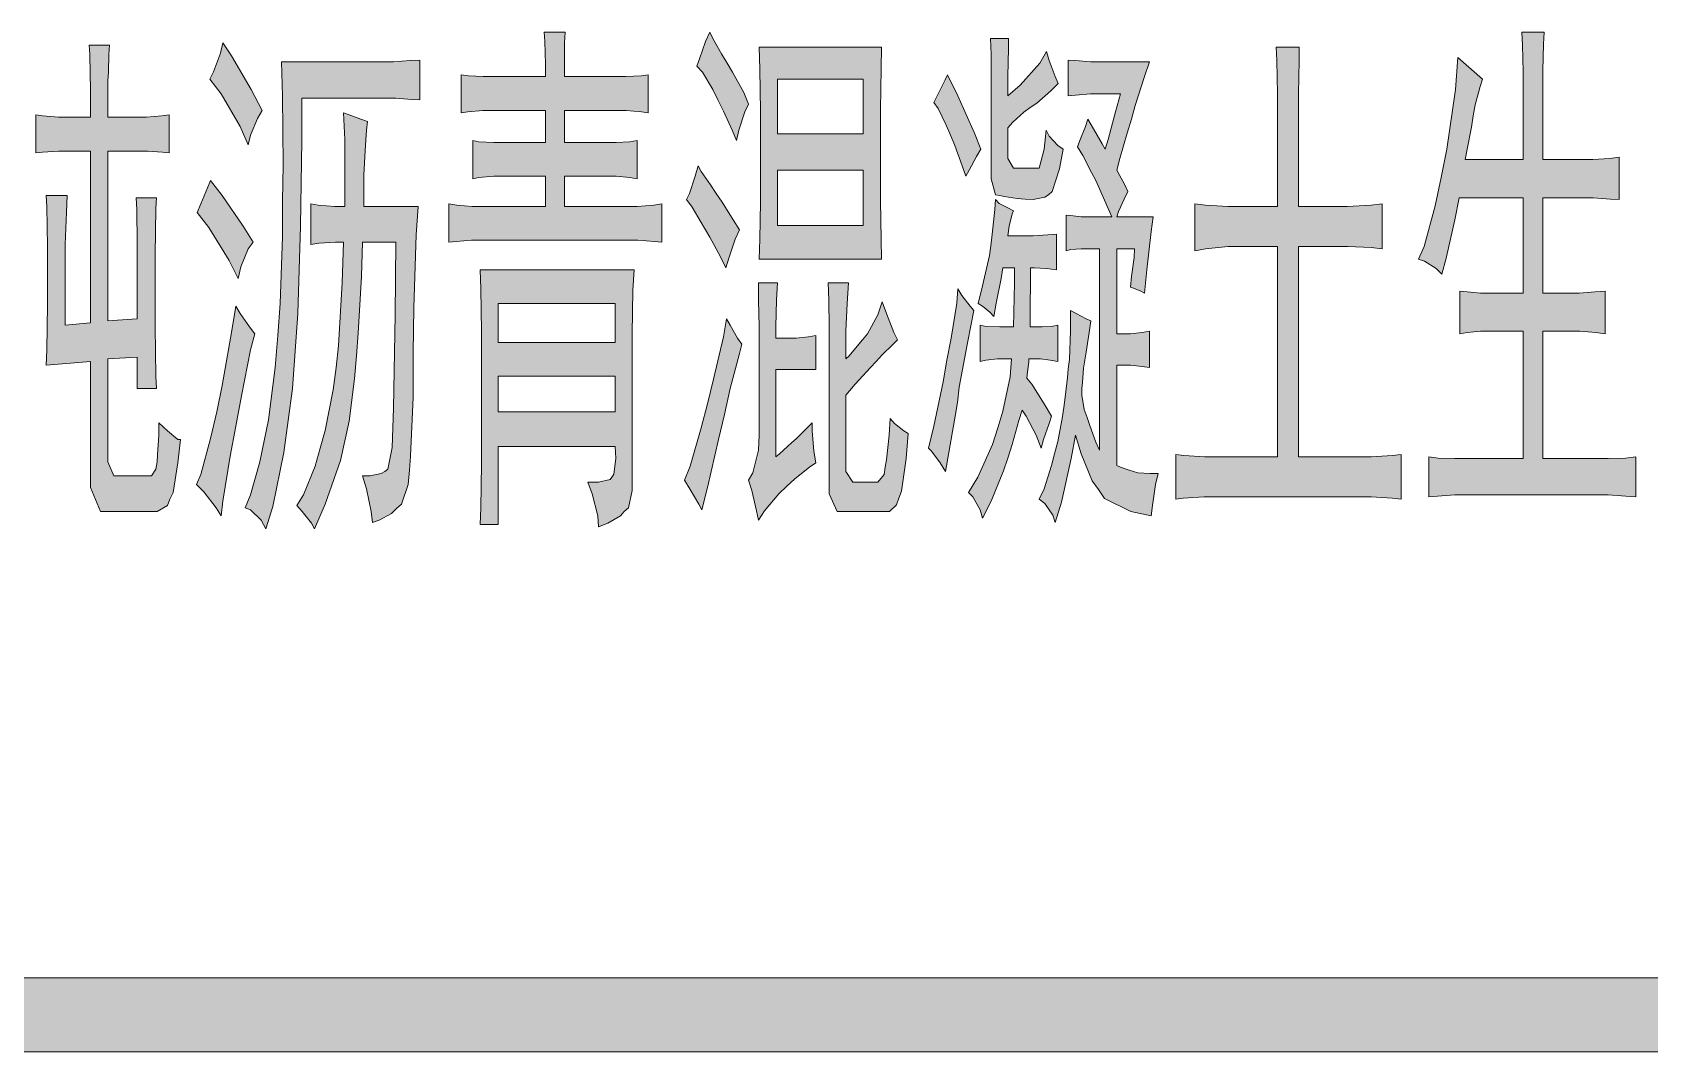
# Model space of a CAD drawing. Header units: millimetres. Extents: x 0 to 414, y 0 to 292.
# Drawn here: x 375.33 to 384.6, y 52.24 to 58.08 of the extents above; entities that cross this region are included whole.
import ezdxf

# ---------------------------------------------------------------- set-up
doc = ezdxf.new("R2010")
doc.units = ezdxf.units.MM

msp = doc.modelspace()

# ---------------------------------------------------------------- hatches: boundary and pattern name
h = msp.add_hatch(color=0)
h.dxf.hatch_style = 2
h.paths.add_polyline_path([(376.420944, 58.024889), (376.470333, 57.950806), (376.583222, 57.756778), (376.646722, 57.636833), (376.6185, 57.590972), (376.579694, 57.495722), (376.565583, 57.439278), (376.519722, 57.545111), (376.410361, 57.732083), (376.346861, 57.81675), (376.368028, 57.859083), (376.406833, 57.964917)])
h = msp.add_hatch(color=0)
h.dxf.hatch_style = 2
h.paths.add_polyline_path([(378.382389, 58.084861), (378.378861, 58.024889), (378.378861, 57.897889), (378.378861, 57.830861), (378.678722, 57.830861), (378.728111, 57.830861), (378.819833, 57.834389), (378.858639, 57.841444), (378.858639, 57.622722), (378.819833, 57.629778), (378.731639, 57.636833), (378.68225, 57.636833), (378.378861, 57.636833), (378.378861, 57.453389), (378.639917, 57.453389), (378.675194, 57.453389), (378.752806, 57.456917), (378.795139, 57.463972), (378.795139, 57.24525), (378.752806, 57.252306), (378.675194, 57.259361), (378.639917, 57.259361), (378.378861, 57.259361), (378.378861, 57.0865), (378.74575, 57.0865), (378.795139, 57.0865), (378.890389, 57.093556), (378.93625, 57.100611), (378.93625, 56.881889), (378.893917, 56.885417), (378.798667, 56.892472), (378.74575, 56.892472), (377.8885, 56.892472), (377.846167, 56.892472), (377.757972, 56.885417), (377.715639, 56.881889), (377.715639, 57.100611), (377.7615, 57.093556), (377.849694, 57.0865), (377.8885, 57.0865), (378.2695, 57.0865), (378.2695, 57.259361), (378.0155, 57.259361), (377.973167, 57.259361), (377.8885, 57.252306), (377.853222, 57.24525), (377.853222, 57.463972), (377.8885, 57.456917), (377.973167, 57.453389), (378.0155, 57.453389), (378.2695, 57.453389), (378.2695, 57.636833), (377.955528, 57.636833), (377.909667, 57.636833), (377.825, 57.629778), (377.786194, 57.622722), (377.786194, 57.841444), (377.828528, 57.834389), (377.913194, 57.830861), (377.955528, 57.830861), (378.2695, 57.830861), (378.2695, 57.901417), (378.265972, 58.031944), (378.262444, 58.084861)])
h = msp.add_hatch(color=0)
h.dxf.hatch_style = 2
h.paths.add_polyline_path([(379.211417, 58.084861), (379.229056, 58.049583), (379.278444, 57.961389), (379.310194, 57.908472), (379.341944, 57.855556), (379.405444, 57.739139), (379.433667, 57.672111), (379.4125, 57.629778), (379.377222, 57.523944), (379.363111, 57.463972), (379.341944, 57.520417), (379.289028, 57.633306), (379.257278, 57.696806), (379.229056, 57.756778), (379.169083, 57.855556), (379.137333, 57.890833), (379.151444, 57.933167), (379.186722, 58.031944)])
h = msp.add_hatch(color=0)
h.dxf.hatch_style = 2
h.paths.add_polyline_path([(381.208139, 57.792056), (381.165806, 57.749722), (381.084667, 57.679167), (381.045861, 57.654472), (381.010583, 57.62625), (380.947083, 57.569806), (380.918861, 57.538056), (380.918861, 57.414583), (380.918861, 57.361667), (380.950611, 57.305222), (380.982361, 57.305222), (381.081139, 57.305222), (381.098778, 57.305222), (381.127, 57.414583), (381.137583, 57.523944), (381.155222, 57.488667), (381.204611, 57.43575), (381.236361, 57.414583), (381.215194, 57.301694), (381.172861, 57.171167), (381.151694, 57.153528), (381.130528, 57.139417), (381.0635, 57.125306), (381.017639, 57.128833), (380.971778, 57.132361), (380.897694, 57.142944), (380.873, 57.15), (380.848306, 57.153528), (380.823611, 57.24525), (380.823611, 57.329917), (380.823611, 57.636833), (380.823611, 57.749722), (380.823611, 57.957861), (380.820083, 58.049583), (380.922389, 58.049583), (380.922389, 57.993139), (380.918861, 57.830861), (380.918861, 57.7215), (380.989417, 57.781472), (381.102306, 57.908472), (381.141111, 57.9755), (381.155222, 57.922583), (381.1905, 57.830861)])
h = msp.add_hatch(color=0)
h.dxf.hatch_style = 2
h.paths.add_polyline_path([(383.638778, 57.81675), (383.624667, 57.774417), (383.596444, 57.668583), (383.585861, 57.605083), (383.575278, 57.541583), (383.550583, 57.414583), (383.54, 57.354611), (383.871611, 57.354611), (383.871611, 57.781472), (383.871611, 57.859083), (383.868083, 58.010778), (383.864556, 58.084861), (383.991556, 58.084861), (383.988028, 58.017833), (383.9845, 57.866139), (383.9845, 57.781472), (383.9845, 57.354611), (384.224389, 57.354611), (384.27025, 57.354611), (384.369028, 57.361667), (384.421944, 57.368722), (384.421944, 57.125306), (384.372556, 57.128833), (384.273778, 57.135889), (384.224389, 57.135889), (383.9845, 57.135889), (383.9845, 56.589083), (384.153833, 56.589083), (384.192639, 56.589083), (384.284361, 56.596139), (384.340806, 56.599667), (384.340806, 56.35625), (384.287889, 56.363306), (384.196167, 56.370361), (384.153833, 56.370361), (383.9845, 56.370361), (383.9845, 55.640111), (384.312583, 55.640111), (384.358444, 55.640111), (384.457222, 55.643639), (384.517194, 55.650694), (384.517194, 55.421389), (384.46075, 55.424917), (384.358444, 55.431972), (384.312583, 55.431972), (383.525889, 55.431972), (383.480028, 55.431972), (383.38125, 55.424917), (383.331861, 55.421389), (383.331861, 55.650694), (383.384778, 55.643639), (383.480028, 55.640111), (383.525889, 55.640111), (383.871611, 55.640111), (383.871611, 56.370361), (383.667, 56.370361), (383.628194, 56.370361), (383.550583, 56.363306), (383.50825, 56.35625), (383.50825, 56.599667), (383.550583, 56.596139), (383.628194, 56.589083), (383.667, 56.589083), (383.871611, 56.589083), (383.871611, 57.135889), (383.504722, 57.135889), (383.480028, 57.008889), (383.430639, 56.790167), (383.405944, 56.698444), (383.374194, 56.730194), (383.307167, 56.772528), (383.271889, 56.783111), (383.303639, 56.857194), (383.367139, 57.090028), (383.402417, 57.252306), (383.434167, 57.414583), (383.483556, 57.756778), (383.497667, 57.940222)])
h = msp.add_hatch(color=0)
h.dxf.hatch_style = 2
h.paths.add_polyline_path([(375.990556, 55.541333), (376.011722, 55.541333), (376.036417, 55.580139), (376.043472, 55.622472), (376.047, 55.661278), (376.054056, 55.774167), (376.054056, 55.844722), (376.103444, 55.798861), (376.163417, 55.749472), (376.177528, 55.749472), (376.163417, 55.615417), (376.135194, 55.446083), (376.117556, 55.407278), (376.103444, 55.372), (376.043472, 55.336722), (376.001139, 55.336722), (375.775361, 55.336722), (375.718917, 55.336722), (375.662472, 55.474306), (375.662472, 55.615417), (375.662472, 56.1975), (375.408472, 56.176333), (375.412, 56.264528), (375.415528, 56.522056), (375.415528, 56.684333), (375.415528, 56.857194), (375.412, 57.0865), (375.408472, 57.15), (375.528417, 57.15), (375.524889, 57.051222), (375.517833, 56.867778), (375.517833, 56.783111), (375.517833, 56.405639), (375.662472, 56.41975), (375.662472, 57.404), (375.535472, 57.404), (375.479028, 57.404), (375.387306, 57.396944), (375.3485, 57.393417), (375.3485, 57.612139), (375.387306, 57.605083), (375.479028, 57.598028), (375.535472, 57.598028), (375.662472, 57.598028), (375.662472, 57.749722), (375.658944, 57.957861), (375.655417, 58.010778), (375.771833, 58.010778), (375.768306, 57.957861), (375.764778, 57.855556), (375.76125, 57.806167), (375.76125, 57.756778), (375.76125, 57.654472), (375.76125, 57.598028), (375.941167, 57.598028), (375.9835, 57.598028), (376.071694, 57.605083), (376.114028, 57.612139), (376.114028, 57.393417), (376.075222, 57.396944), (375.990556, 57.404), (375.944694, 57.404), (375.76125, 57.404), (375.76125, 56.430333), (375.930583, 56.440917), (375.930583, 56.747833), (375.930583, 56.874833), (375.927056, 57.068861), (375.923528, 57.135889), (376.039944, 57.135889), (376.036417, 57.075917), (376.032889, 56.807806), (376.032889, 56.599667), (376.032889, 56.395056), (376.036417, 56.112833), (376.039944, 56.042278), (375.930583, 56.042278), (375.930583, 56.222194), (375.76125, 56.211611), (375.76125, 55.700083), (375.76125, 55.622472), (375.796528, 55.541333), (375.831806, 55.541333)])
h = msp.add_hatch(color=0)
h.dxf.hatch_style = 2
h.paths.add_polyline_path([(376.667889, 55.237944), (376.639667, 55.287333), (376.579694, 55.347306), (376.547944, 55.357889), (376.579694, 55.431972), (376.632611, 55.622472), (376.657306, 55.742417), (376.682, 55.862361), (376.720806, 56.162222), (376.734917, 56.345667), (376.749028, 56.529111), (376.763139, 56.913639), (376.763139, 57.11825), (376.766667, 57.322861), (376.763139, 57.7215), (376.756083, 57.915528), (377.362861, 57.915528), (377.398139, 57.915528), (377.493389, 57.922583), (377.549833, 57.926111), (377.549833, 57.696806), (377.503972, 57.700333), (377.41225, 57.707389), (377.362861, 57.707389), (376.8725, 57.707389), (376.8725, 57.463972), (376.865444, 56.973611), (376.858389, 56.723139), (376.851333, 56.472667), (376.819583, 56.042278), (376.794889, 55.858833), (376.770194, 55.675389), (376.706694, 55.364944)])
h = msp.add_hatch(color=0)
h.paths.add_polyline_path([(380.195667, 58.000194), (380.192139, 57.876722), (380.188611, 57.640361), (380.188611, 57.523944), (380.188611, 57.220556), (380.188611, 57.11825), (380.192139, 56.899528), (380.195667, 56.783111), (379.493639, 56.783111), (379.497167, 56.899528), (379.500694, 57.111194), (379.500694, 57.209972), (379.500694, 57.523944), (379.500694, 57.633306), (379.497167, 57.873194), (379.493639, 58.000194)])
h.paths.add_polyline_path([(380.089833, 56.977139), (380.089833, 57.294639), (379.599472, 57.294639), (379.599472, 56.977139)])
h.paths.add_polyline_path([(380.089833, 57.502778), (380.089833, 57.81675), (379.599472, 57.81675), (379.599472, 57.502778)])
h = msp.add_hatch(color=0)
h.dxf.hatch_style = 2
h.paths.add_polyline_path([(381.3175, 57.428694), (381.331611, 57.463972), (381.363361, 57.545111), (381.377472, 57.587444), (381.409222, 57.531), (381.458611, 57.446333), (381.47625, 57.414583), (381.493889, 57.471028), (381.536222, 57.629778), (381.564444, 57.732083), (381.433917, 57.732083), (381.391583, 57.732083), (381.306917, 57.725028), (381.264583, 57.7215), (381.264583, 57.926111), (381.306917, 57.922583), (381.391583, 57.915528), (381.433917, 57.915528), (381.73025, 57.915528), (381.702028, 57.830861), (381.649111, 57.665056), (381.627944, 57.587444), (381.60325, 57.506306), (381.560917, 57.361667), (381.543278, 57.294639), (381.557389, 57.269944), (381.589139, 57.209972), (381.606778, 57.171167), (381.585611, 57.128833), (381.553861, 57.058278), (381.543278, 57.026528), (381.751417, 57.026528), (381.740833, 56.941861), (381.716139, 56.723139), (381.702028, 56.589083), (381.680861, 56.599667), (381.638528, 56.617306), (381.620889, 56.624361), (381.627944, 56.684333), (381.642056, 56.793694), (381.645583, 56.843083), (381.543278, 56.843083), (381.543278, 56.35625), (381.592667, 56.35625), (381.620889, 56.35625), (381.687917, 56.363306), (381.73025, 56.370361), (381.73025, 56.162222), (381.687917, 56.169278), (381.620889, 56.176333), (381.592667, 56.176333), (381.543278, 56.176333), (381.543278, 55.601306), (381.564444, 55.590722), (381.613833, 55.573083), (381.638528, 55.566028), (381.663222, 55.558972), (381.733778, 55.555444), (381.779639, 55.555444), (381.765528, 55.491944), (381.747889, 55.372), (381.740833, 55.312028), (381.624417, 55.336722), (381.472722, 55.410806), (381.437444, 55.463722), (381.402167, 55.513111), (381.338667, 55.668333), (381.306917, 55.774167), (381.282222, 55.640111), (381.225778, 55.389639), (381.1905, 55.273222), (381.176389, 55.315556), (381.130528, 55.382583), (381.098778, 55.407278), (381.127, 55.46725), (381.169333, 55.601306), (381.186972, 55.668333), (381.204611, 55.738889), (381.229306, 55.869417), (381.239889, 55.932917), (381.246944, 55.992889), (381.261056, 56.105778), (381.264583, 56.155167), (381.271639, 56.208083), (381.278694, 56.373889), (381.278694, 56.490306), (381.310444, 56.472667), (381.366889, 56.440917), (381.395111, 56.430333), (381.384528, 56.363306), (381.366889, 56.250417), (381.359833, 56.204556), (381.352778, 56.158694), (381.345722, 56.077556), (381.342194, 56.042278), (381.342194, 56.003472), (381.356306, 55.922333), (381.373944, 55.876472), (381.388056, 55.830611), (381.423333, 55.735361), (381.4445, 55.6895), (381.4445, 56.843083), (381.377472, 56.843083), (381.338667, 56.843083), (381.278694, 56.839556), (381.254, 56.8325), (381.254, 57.037111), (381.278694, 57.033583), (381.338667, 57.026528), (381.373944, 57.026528), (381.515056, 57.026528), (381.423333, 57.234667), (381.398639, 57.280528), (381.34925, 57.379306)])
h = msp.add_hatch(color=0)
h.dxf.hatch_style = 2
h.paths.add_polyline_path([(382.464028, 57.0865), (382.464028, 57.622722), (382.464028, 57.732083), (382.4605, 57.922583), (382.456972, 58.000194), (382.5875, 58.000194), (382.5875, 57.922583), (382.583972, 57.732083), (382.583972, 57.622722), (382.583972, 57.0865), (382.792111, 57.0865), (382.862667, 57.0865), (383.00025, 57.093556), (383.06375, 57.100611), (383.06375, 56.843083), (383.00025, 56.850139), (382.866194, 56.857194), (382.792111, 56.857194), (382.583972, 56.857194), (382.583972, 55.650694), (382.933222, 55.650694), (383.00025, 55.650694), (383.123722, 55.65775), (383.173111, 55.664806), (383.173111, 55.407278), (383.123722, 55.414333), (383.00025, 55.421389), (382.933222, 55.421389), (382.118306, 55.421389), (382.044222, 55.421389), (381.924278, 55.414333), (381.881944, 55.407278), (381.881944, 55.664806), (381.927806, 55.65775), (382.04775, 55.650694), (382.118306, 55.650694), (382.464028, 55.650694), (382.464028, 56.857194), (382.248833, 56.857194), (382.181806, 56.857194), (382.051278, 56.843083), (381.991306, 56.8325), (381.991306, 57.100611), (382.051278, 57.093556), (382.181806, 57.0865), (382.248833, 57.0865)])
h = msp.add_hatch(color=0)
h.dxf.hatch_style = 2
h.paths.add_polyline_path([(380.573139, 57.841444), (380.633111, 57.7215), (380.728361, 57.506306), (380.763639, 57.414583), (380.738944, 57.37225), (380.696611, 57.294639), (380.678972, 57.259361), (380.657806, 57.319333), (380.615472, 57.43575), (380.590778, 57.495722), (380.566083, 57.552167), (380.520222, 57.647417), (380.495528, 57.682694), (380.520222, 57.732083), (380.559028, 57.813222)])
h = msp.add_hatch(color=0)
h.dxf.hatch_style = 2
h.paths.add_polyline_path([(377.278194, 55.273222), (377.271139, 55.336722), (377.242917, 55.46725), (377.22175, 55.541333), (377.264083, 55.541333), (377.327583, 55.555444), (377.34875, 55.566028), (377.366389, 55.580139), (377.391083, 55.703611), (377.394611, 55.8165), (377.398139, 55.929389), (377.408722, 56.462083), (377.41225, 56.881889), (377.22175, 56.881889), (377.214694, 56.684333), (377.197056, 56.359778), (377.186472, 56.22925), (377.175889, 56.098722), (377.144139, 55.855306), (377.119444, 55.742417), (377.09475, 55.629528), (377.006556, 55.379056), (376.946583, 55.237944), (376.928944, 55.269694), (376.876028, 55.336722), (376.844278, 55.372), (376.883083, 55.431972), (376.950111, 55.597778), (376.978333, 55.700083), (377.006556, 55.802389), (377.052417, 56.035222), (377.070056, 56.162222), (377.084167, 56.289222), (377.105333, 56.649056), (377.112389, 56.881889), (377.066528, 56.881889), (376.971278, 56.874833), (376.925417, 56.867778), (376.925417, 57.100611), (376.96775, 57.093556), (377.063, 57.0865), (377.119444, 57.0865), (377.119444, 57.202917), (377.119444, 57.471028), (377.112389, 57.622722), (377.144139, 57.612139), (377.211167, 57.587444), (377.249972, 57.573333), (377.242917, 57.523944), (377.235861, 57.407528), (377.232333, 57.336972), (377.228806, 57.266417), (377.228806, 57.142944), (377.228806, 57.0865), (377.53925, 57.0865), (377.528667, 56.924222), (377.514556, 56.504417), (377.511028, 56.246889), (377.511028, 55.992889), (377.496917, 55.654222), (377.489861, 55.573083), (377.482806, 55.491944), (377.444, 55.379056), (377.415778, 55.354361), (377.387556, 55.326139), (377.317, 55.287333)])
h = msp.add_hatch(color=0)
h.dxf.hatch_style = 2
h.paths.add_polyline_path([(379.144389, 57.319333), (379.162028, 57.287583), (379.214944, 57.209972), (379.246694, 57.160583), (379.281972, 57.111194), (379.345472, 57.008889), (379.38075, 56.952444), (379.356056, 56.899528), (379.320778, 56.790167), (379.303139, 56.733722), (379.271389, 56.80075), (379.211417, 56.910111), (379.186722, 56.952444), (379.162028, 56.994778), (379.109111, 57.082972), (379.077361, 57.125306), (379.095, 57.160583), (379.12675, 57.259361)])
h = msp.add_hatch(color=0)
h.dxf.hatch_style = 2
h.paths.add_polyline_path([(376.350389, 57.234667), (376.417417, 57.15), (376.537361, 56.973611), (376.593806, 56.881889), (376.565583, 56.843083), (376.52325, 56.740778), (376.509139, 56.67375), (376.456222, 56.776056), (376.339806, 56.966556), (376.272778, 57.051222), (376.293944, 57.100611), (376.33275, 57.192333)])
h = msp.add_hatch(color=0)
h.dxf.hatch_style = 2
h.paths.add_polyline_path([(381.028222, 56.10225), (381.056444, 56.066972), (381.127, 55.954083), (381.169333, 55.883528), (381.155222, 55.841194), (381.123472, 55.749472), (381.109361, 55.700083), (381.081139, 55.774167), (381.024694, 55.883528), (381, 55.918806), (380.982361, 55.858833), (380.943556, 55.72125), (380.918861, 55.643639), (380.894167, 55.569556), (380.823611, 55.396694), (380.774222, 55.297917), (380.760111, 55.347306), (380.717778, 55.421389), (380.693083, 55.446083), (380.746, 55.534278), (380.830667, 55.72125), (380.862417, 55.8165), (380.890639, 55.91175), (380.932972, 56.109306), (380.940028, 56.211611), (380.890639, 56.211611), (380.858889, 56.211611), (380.791861, 56.204556), (380.760111, 56.1975), (380.760111, 56.405639), (380.795389, 56.398583), (380.873, 56.395056), (380.911806, 56.395056), (380.950611, 56.395056), (380.954139, 56.479722), (380.957667, 56.649056), (380.957667, 56.733722), (380.890639, 56.733722), (380.880056, 56.67375), (380.851833, 56.532639), (380.837722, 56.455028), (380.816556, 56.479722), (380.774222, 56.515), (380.749528, 56.529111), (380.774222, 56.631417), (380.813028, 56.804278), (380.823611, 56.874833), (380.830667, 56.945389), (380.844778, 57.068861), (380.848306, 57.125306), (380.869472, 57.104139), (380.922389, 57.075917), (380.950611, 57.061806), (380.943556, 57.044167), (380.925917, 56.973611), (380.918861, 56.917167), (381.028222, 56.917167), (381.0635, 56.917167), (381.148167, 56.924222), (381.197556, 56.92775), (381.197556, 56.723139), (381.141111, 56.730194), (381.070556, 56.733722), (381.049389, 56.733722), (381.049389, 56.666694), (381.045861, 56.497361), (381.045861, 56.395056), (381.098778, 56.395056), (381.116417, 56.395056), (381.169333, 56.398583), (381.204611, 56.405639), (381.204611, 56.1975), (381.162278, 56.204556), (381.105833, 56.211611), (381.09525, 56.211611), (381.038806, 56.211611), (381.038806, 56.193972), (381.03175, 56.137528)])
h = msp.add_hatch(color=0)
h.paths.add_polyline_path([(378.512917, 55.506056), (378.572889, 55.506056), (378.639917, 55.520167), (378.6505, 55.534278), (378.661083, 55.551917), (378.671667, 55.640111), (378.668139, 55.710667), (377.997861, 55.710667), (377.997861, 55.262639), (377.895556, 55.262639), (377.899083, 55.357889), (377.902611, 55.608361), (377.902611, 55.760056), (377.902611, 56.236306), (377.902611, 56.370361), (377.899083, 56.613778), (377.895556, 56.723139), (378.7775, 56.723139), (378.770444, 56.606722), (378.766917, 56.35625), (378.766917, 56.222194), (378.766917, 55.53075), (378.766917, 55.456667), (378.74575, 55.357889), (378.721056, 55.336722), (378.699889, 55.312028), (378.625806, 55.269694), (378.572889, 55.248528), (378.569361, 55.312028), (378.537611, 55.439028)])
h.paths.add_polyline_path([(378.668139, 56.306861), (378.668139, 56.529111), (377.997861, 56.529111), (377.997861, 56.306861)])
h.paths.add_polyline_path([(378.668139, 55.908222), (378.668139, 56.112833), (377.997861, 56.112833), (377.997861, 55.908222)])
h = msp.add_hatch(color=0)
h.dxf.hatch_style = 2
h.paths.add_polyline_path([(379.433667, 55.516639), (379.458361, 55.558972), (379.490111, 55.6895), (379.493639, 55.774167), (379.493639, 56.35625), (379.493639, 56.398583), (379.490111, 56.54675), (379.490111, 56.649056), (379.599472, 56.649056), (379.592417, 56.550278), (379.588889, 56.395056), (379.588889, 56.331556), (379.673556, 56.331556), (379.705306, 56.331556), (379.775861, 56.338611), (379.818194, 56.345667), (379.818194, 56.151639), (379.588889, 56.151639), (379.588889, 55.650694), (379.610056, 55.668333), (379.655917, 55.710667), (379.680611, 55.731833), (379.705306, 55.753), (379.76175, 55.809444), (379.797028, 55.844722), (379.797028, 55.798861), (379.807611, 55.682444), (379.818194, 55.615417), (379.782917, 55.590722), (379.69825, 55.523694), (379.652389, 55.481361), (379.606528, 55.439028), (379.525389, 55.34025), (379.490111, 55.287333), (379.479528, 55.34025), (379.451306, 55.456667)])
h = msp.add_hatch(color=0)
h.dxf.hatch_style = 2
h.paths.add_polyline_path([(380.005167, 56.649056), (379.998111, 56.529111), (379.991056, 56.370361), (379.991056, 56.331556), (379.991056, 56.211611), (380.008694, 56.22925), (380.054556, 56.285694), (380.086306, 56.320972), (380.114528, 56.35625), (380.1745, 56.465611), (380.199194, 56.539694), (380.223889, 56.472667), (380.266222, 56.363306), (380.287389, 56.320972), (380.262694, 56.296278), (380.199194, 56.236306), (380.163917, 56.1975), (380.132167, 56.162222), (380.043972, 56.066972), (379.991056, 56.003472), (379.991056, 55.626), (379.991056, 55.566028), (380.029861, 55.506056), (380.065139, 55.506056), (380.153333, 55.506056), (380.1745, 55.506056), (380.209778, 55.548389), (380.216833, 55.590722), (380.223889, 55.633056), (380.238, 55.774167), (380.245056, 55.869417), (380.26975, 55.841194), (380.322667, 55.798861), (380.347361, 55.78475), (380.336778, 55.640111), (380.308556, 55.453139), (380.294444, 55.414333), (380.280333, 55.375528), (380.241528, 55.336722), (380.216833, 55.336722), (379.987528, 55.336722), (379.941667, 55.336722), (379.895806, 55.439028), (379.895806, 55.541333), (379.895806, 56.331556), (379.895806, 56.395056), (379.892278, 56.550278), (379.88875, 56.649056)])
h = msp.add_hatch(color=0)
h.dxf.hatch_style = 2
h.paths.add_polyline_path([(380.463778, 55.700083), (380.495528, 55.827083), (380.548444, 56.081083), (380.569611, 56.204556), (380.594306, 56.331556), (380.626056, 56.532639), (380.633111, 56.613778), (380.654278, 56.574972), (380.703667, 56.515), (380.724833, 56.490306), (380.689556, 56.313917), (380.640167, 56.049333), (380.629583, 55.961139), (380.615472, 55.872944), (380.580194, 55.675389), (380.562556, 55.566028), (380.530806, 55.615417), (380.481417, 55.682444)])
h = msp.add_hatch(color=0)
h.dxf.hatch_style = 2
h.paths.add_polyline_path([(376.604389, 56.35625), (376.579694, 56.264528), (376.526778, 55.999944), (376.495028, 55.827083), (376.463278, 55.654222), (376.420944, 55.396694), (376.410361, 55.312028), (376.382139, 55.357889), (376.311583, 55.449611), (376.26925, 55.491944), (376.293944, 55.548389), (376.350389, 55.756528), (376.385667, 55.908222), (376.417417, 56.059917), (376.470333, 56.363306), (376.495028, 56.515), (376.519722, 56.472667), (376.572639, 56.395056)])
h = msp.add_hatch(color=0)
h.dxf.hatch_style = 2
h.paths.add_polyline_path([(379.394861, 56.296278), (379.38075, 56.243361), (379.327833, 56.042278), (379.296083, 55.894111), (379.260806, 55.749472), (379.197306, 55.474306), (379.165556, 55.347306), (379.147917, 55.379056), (379.098528, 55.463722), (379.066778, 55.516639), (379.098528, 55.597778), (379.162028, 55.8165), (379.197306, 55.954083), (379.232583, 56.095194), (379.289028, 56.338611), (379.306667, 56.440917), (379.327833, 56.405639), (379.370167, 56.331556)])
h = msp.add_hatch(color=0)
h.dxf.hatch_style = 2
h.paths.add_polyline_path([(354.957944, 52.239333), (354.957944, 52.662667), (404.237472, 52.662667), (404.237472, 52.239333)])

# ---------------------------------------------------------------- linework, layer by layer
at = {"color": 0, "lineweight": 0}
for points in [[(376.420944, 58.024889), (376.470333, 57.950806), (376.583222, 57.756778), (376.646722, 57.636833), (376.6185, 57.590972), (376.579694, 57.495722), (376.565583, 57.439278), (376.519722, 57.545111), (376.410361, 57.732083), (376.346861, 57.81675), (376.368028, 57.859083), (376.406833, 57.964917)], [(378.382389, 58.084861), (378.378861, 58.024889), (378.378861, 57.897889), (378.378861, 57.830861), (378.678722, 57.830861), (378.728111, 57.830861), (378.819833, 57.834389), (378.858639, 57.841444), (378.858639, 57.622722), (378.819833, 57.629778), (378.731639, 57.636833), (378.68225, 57.636833), (378.378861, 57.636833), (378.378861, 57.453389), (378.639917, 57.453389), (378.675194, 57.453389), (378.752806, 57.456917), (378.795139, 57.463972), (378.795139, 57.24525), (378.752806, 57.252306), (378.675194, 57.259361), (378.639917, 57.259361), (378.378861, 57.259361), (378.378861, 57.0865), (378.74575, 57.0865), (378.795139, 57.0865), (378.890389, 57.093556), (378.93625, 57.100611), (378.93625, 56.881889), (378.893917, 56.885417), (378.798667, 56.892472), (378.74575, 56.892472), (377.8885, 56.892472), (377.846167, 56.892472), (377.757972, 56.885417), (377.715639, 56.881889), (377.715639, 57.100611), (377.7615, 57.093556), (377.849694, 57.0865), (377.8885, 57.0865), (378.2695, 57.0865), (378.2695, 57.259361), (378.0155, 57.259361), (377.973167, 57.259361), (377.8885, 57.252306), (377.853222, 57.24525), (377.853222, 57.463972), (377.8885, 57.456917), (377.973167, 57.453389), (378.0155, 57.453389), (378.2695, 57.453389), (378.2695, 57.636833), (377.955528, 57.636833), (377.909667, 57.636833), (377.825, 57.629778), (377.786194, 57.622722), (377.786194, 57.841444), (377.828528, 57.834389), (377.913194, 57.830861), (377.955528, 57.830861), (378.2695, 57.830861), (378.2695, 57.901417), (378.265972, 58.031944), (378.262444, 58.084861)], [(379.211417, 58.084861), (379.229056, 58.049583), (379.278444, 57.961389), (379.310194, 57.908472), (379.341944, 57.855556), (379.405444, 57.739139), (379.433667, 57.672111), (379.4125, 57.629778), (379.377222, 57.523944), (379.363111, 57.463972), (379.341944, 57.520417), (379.289028, 57.633306), (379.257278, 57.696806), (379.229056, 57.756778), (379.169083, 57.855556), (379.137333, 57.890833), (379.151444, 57.933167), (379.186722, 58.031944)], [(381.208139, 57.792056), (381.165806, 57.749722), (381.084667, 57.679167), (381.045861, 57.654472), (381.010583, 57.62625), (380.947083, 57.569806), (380.918861, 57.538056), (380.918861, 57.414583), (380.918861, 57.361667), (380.950611, 57.305222), (380.982361, 57.305222), (381.081139, 57.305222), (381.098778, 57.305222), (381.127, 57.414583), (381.137583, 57.523944), (381.155222, 57.488667), (381.204611, 57.43575), (381.236361, 57.414583), (381.215194, 57.301694), (381.172861, 57.171167), (381.151694, 57.153528), (381.130528, 57.139417), (381.0635, 57.125306), (381.017639, 57.128833), (380.971778, 57.132361), (380.897694, 57.142944), (380.873, 57.15), (380.848306, 57.153528), (380.823611, 57.24525), (380.823611, 57.329917), (380.823611, 57.636833), (380.823611, 57.749722), (380.823611, 57.957861), (380.820083, 58.049583), (380.922389, 58.049583), (380.922389, 57.993139), (380.918861, 57.830861), (380.918861, 57.7215), (380.989417, 57.781472), (381.102306, 57.908472), (381.141111, 57.9755), (381.155222, 57.922583), (381.1905, 57.830861)], [(383.638778, 57.81675), (383.624667, 57.774417), (383.596444, 57.668583), (383.585861, 57.605083), (383.575278, 57.541583), (383.550583, 57.414583), (383.54, 57.354611), (383.871611, 57.354611), (383.871611, 57.781472), (383.871611, 57.859083), (383.868083, 58.010778), (383.864556, 58.084861), (383.991556, 58.084861), (383.988028, 58.017833), (383.9845, 57.866139), (383.9845, 57.781472), (383.9845, 57.354611), (384.224389, 57.354611), (384.27025, 57.354611), (384.369028, 57.361667), (384.421944, 57.368722), (384.421944, 57.125306), (384.372556, 57.128833), (384.273778, 57.135889), (384.224389, 57.135889), (383.9845, 57.135889), (383.9845, 56.589083), (384.153833, 56.589083), (384.192639, 56.589083), (384.284361, 56.596139), (384.340806, 56.599667), (384.340806, 56.35625), (384.287889, 56.363306), (384.196167, 56.370361), (384.153833, 56.370361), (383.9845, 56.370361), (383.9845, 55.640111), (384.312583, 55.640111), (384.358444, 55.640111), (384.457222, 55.643639), (384.517194, 55.650694), (384.517194, 55.421389), (384.46075, 55.424917), (384.358444, 55.431972), (384.312583, 55.431972), (383.525889, 55.431972), (383.480028, 55.431972), (383.38125, 55.424917), (383.331861, 55.421389), (383.331861, 55.650694), (383.384778, 55.643639), (383.480028, 55.640111), (383.525889, 55.640111), (383.871611, 55.640111), (383.871611, 56.370361), (383.667, 56.370361), (383.628194, 56.370361), (383.550583, 56.363306), (383.50825, 56.35625), (383.50825, 56.599667), (383.550583, 56.596139), (383.628194, 56.589083), (383.667, 56.589083), (383.871611, 56.589083), (383.871611, 57.135889), (383.504722, 57.135889), (383.480028, 57.008889), (383.430639, 56.790167), (383.405944, 56.698444), (383.374194, 56.730194), (383.307167, 56.772528), (383.271889, 56.783111), (383.303639, 56.857194), (383.367139, 57.090028), (383.402417, 57.252306), (383.434167, 57.414583), (383.483556, 57.756778), (383.497667, 57.940222)], [(375.990556, 55.541333), (376.011722, 55.541333), (376.036417, 55.580139), (376.043472, 55.622472), (376.047, 55.661278), (376.054056, 55.774167), (376.054056, 55.844722), (376.103444, 55.798861), (376.163417, 55.749472), (376.177528, 55.749472), (376.163417, 55.615417), (376.135194, 55.446083), (376.117556, 55.407278), (376.103444, 55.372), (376.043472, 55.336722), (376.001139, 55.336722), (375.775361, 55.336722), (375.718917, 55.336722), (375.662472, 55.474306), (375.662472, 55.615417), (375.662472, 56.1975), (375.408472, 56.176333), (375.412, 56.264528), (375.415528, 56.522056), (375.415528, 56.684333), (375.415528, 56.857194), (375.412, 57.0865), (375.408472, 57.15), (375.528417, 57.15), (375.524889, 57.051222), (375.517833, 56.867778), (375.517833, 56.783111), (375.517833, 56.405639), (375.662472, 56.41975), (375.662472, 57.404), (375.535472, 57.404), (375.479028, 57.404), (375.387306, 57.396944), (375.3485, 57.393417), (375.3485, 57.612139), (375.387306, 57.605083), (375.479028, 57.598028), (375.535472, 57.598028), (375.662472, 57.598028), (375.662472, 57.749722), (375.658944, 57.957861), (375.655417, 58.010778), (375.771833, 58.010778), (375.768306, 57.957861), (375.764778, 57.855556), (375.76125, 57.806167), (375.76125, 57.756778), (375.76125, 57.654472), (375.76125, 57.598028), (375.941167, 57.598028), (375.9835, 57.598028), (376.071694, 57.605083), (376.114028, 57.612139), (376.114028, 57.393417), (376.075222, 57.396944), (375.990556, 57.404), (375.944694, 57.404), (375.76125, 57.404), (375.76125, 56.430333), (375.930583, 56.440917), (375.930583, 56.747833), (375.930583, 56.874833), (375.927056, 57.068861), (375.923528, 57.135889), (376.039944, 57.135889), (376.036417, 57.075917), (376.032889, 56.807806), (376.032889, 56.599667), (376.032889, 56.395056), (376.036417, 56.112833), (376.039944, 56.042278), (375.930583, 56.042278), (375.930583, 56.222194), (375.76125, 56.211611), (375.76125, 55.700083), (375.76125, 55.622472), (375.796528, 55.541333), (375.831806, 55.541333)], [(376.667889, 55.237944), (376.639667, 55.287333), (376.579694, 55.347306), (376.547944, 55.357889), (376.579694, 55.431972), (376.632611, 55.622472), (376.657306, 55.742417), (376.682, 55.862361), (376.720806, 56.162222), (376.734917, 56.345667), (376.749028, 56.529111), (376.763139, 56.913639), (376.763139, 57.11825), (376.766667, 57.322861), (376.763139, 57.7215), (376.756083, 57.915528), (377.362861, 57.915528), (377.398139, 57.915528), (377.493389, 57.922583), (377.549833, 57.926111), (377.549833, 57.696806), (377.503972, 57.700333), (377.41225, 57.707389), (377.362861, 57.707389), (376.8725, 57.707389), (376.8725, 57.463972), (376.865444, 56.973611), (376.858389, 56.723139), (376.851333, 56.472667), (376.819583, 56.042278), (376.794889, 55.858833), (376.770194, 55.675389), (376.706694, 55.364944)], [(380.195667, 58.000194), (380.192139, 57.876722), (380.188611, 57.640361), (380.188611, 57.523944), (380.188611, 57.220556), (380.188611, 57.11825), (380.192139, 56.899528), (380.195667, 56.783111), (379.493639, 56.783111), (379.497167, 56.899528), (379.500694, 57.111194), (379.500694, 57.209972), (379.500694, 57.523944), (379.500694, 57.633306), (379.497167, 57.873194), (379.493639, 58.000194)], [(381.3175, 57.428694), (381.331611, 57.463972), (381.363361, 57.545111), (381.377472, 57.587444), (381.409222, 57.531), (381.458611, 57.446333), (381.47625, 57.414583), (381.493889, 57.471028), (381.536222, 57.629778), (381.564444, 57.732083), (381.433917, 57.732083), (381.391583, 57.732083), (381.306917, 57.725028), (381.264583, 57.7215), (381.264583, 57.926111), (381.306917, 57.922583), (381.391583, 57.915528), (381.433917, 57.915528), (381.73025, 57.915528), (381.702028, 57.830861), (381.649111, 57.665056), (381.627944, 57.587444), (381.60325, 57.506306), (381.560917, 57.361667), (381.543278, 57.294639), (381.557389, 57.269944), (381.589139, 57.209972), (381.606778, 57.171167), (381.585611, 57.128833), (381.553861, 57.058278), (381.543278, 57.026528), (381.751417, 57.026528), (381.740833, 56.941861), (381.716139, 56.723139), (381.702028, 56.589083), (381.680861, 56.599667), (381.638528, 56.617306), (381.620889, 56.624361), (381.627944, 56.684333), (381.642056, 56.793694), (381.645583, 56.843083), (381.543278, 56.843083), (381.543278, 56.35625), (381.592667, 56.35625), (381.620889, 56.35625), (381.687917, 56.363306), (381.73025, 56.370361), (381.73025, 56.162222), (381.687917, 56.169278), (381.620889, 56.176333), (381.592667, 56.176333), (381.543278, 56.176333), (381.543278, 55.601306), (381.564444, 55.590722), (381.613833, 55.573083), (381.638528, 55.566028), (381.663222, 55.558972), (381.733778, 55.555444), (381.779639, 55.555444), (381.765528, 55.491944), (381.747889, 55.372), (381.740833, 55.312028), (381.624417, 55.336722), (381.472722, 55.410806), (381.437444, 55.463722), (381.402167, 55.513111), (381.338667, 55.668333), (381.306917, 55.774167), (381.282222, 55.640111), (381.225778, 55.389639), (381.1905, 55.273222), (381.176389, 55.315556), (381.130528, 55.382583), (381.098778, 55.407278), (381.127, 55.46725), (381.169333, 55.601306), (381.186972, 55.668333), (381.204611, 55.738889), (381.229306, 55.869417), (381.239889, 55.932917), (381.246944, 55.992889), (381.261056, 56.105778), (381.264583, 56.155167), (381.271639, 56.208083), (381.278694, 56.373889), (381.278694, 56.490306), (381.310444, 56.472667), (381.366889, 56.440917), (381.395111, 56.430333), (381.384528, 56.363306), (381.366889, 56.250417), (381.359833, 56.204556), (381.352778, 56.158694), (381.345722, 56.077556), (381.342194, 56.042278), (381.342194, 56.003472), (381.356306, 55.922333), (381.373944, 55.876472), (381.388056, 55.830611), (381.423333, 55.735361), (381.4445, 55.6895), (381.4445, 56.843083), (381.377472, 56.843083), (381.338667, 56.843083), (381.278694, 56.839556), (381.254, 56.8325), (381.254, 57.037111), (381.278694, 57.033583), (381.338667, 57.026528), (381.373944, 57.026528), (381.515056, 57.026528), (381.423333, 57.234667), (381.398639, 57.280528), (381.34925, 57.379306)], [(382.464028, 57.0865), (382.464028, 57.622722), (382.464028, 57.732083), (382.4605, 57.922583), (382.456972, 58.000194), (382.5875, 58.000194), (382.5875, 57.922583), (382.583972, 57.732083), (382.583972, 57.622722), (382.583972, 57.0865), (382.792111, 57.0865), (382.862667, 57.0865), (383.00025, 57.093556), (383.06375, 57.100611), (383.06375, 56.843083), (383.00025, 56.850139), (382.866194, 56.857194), (382.792111, 56.857194), (382.583972, 56.857194), (382.583972, 55.650694), (382.933222, 55.650694), (383.00025, 55.650694), (383.123722, 55.65775), (383.173111, 55.664806), (383.173111, 55.407278), (383.123722, 55.414333), (383.00025, 55.421389), (382.933222, 55.421389), (382.118306, 55.421389), (382.044222, 55.421389), (381.924278, 55.414333), (381.881944, 55.407278), (381.881944, 55.664806), (381.927806, 55.65775), (382.04775, 55.650694), (382.118306, 55.650694), (382.464028, 55.650694), (382.464028, 56.857194), (382.248833, 56.857194), (382.181806, 56.857194), (382.051278, 56.843083), (381.991306, 56.8325), (381.991306, 57.100611), (382.051278, 57.093556), (382.181806, 57.0865), (382.248833, 57.0865)], [(380.573139, 57.841444), (380.633111, 57.7215), (380.728361, 57.506306), (380.763639, 57.414583), (380.738944, 57.37225), (380.696611, 57.294639), (380.678972, 57.259361), (380.657806, 57.319333), (380.615472, 57.43575), (380.590778, 57.495722), (380.566083, 57.552167), (380.520222, 57.647417), (380.495528, 57.682694), (380.520222, 57.732083), (380.559028, 57.813222)], [(380.089833, 57.502778), (380.089833, 57.81675), (379.599472, 57.81675), (379.599472, 57.502778)], [(377.278194, 55.273222), (377.271139, 55.336722), (377.242917, 55.46725), (377.22175, 55.541333), (377.264083, 55.541333), (377.327583, 55.555444), (377.34875, 55.566028), (377.366389, 55.580139), (377.391083, 55.703611), (377.394611, 55.8165), (377.398139, 55.929389), (377.408722, 56.462083), (377.41225, 56.881889), (377.22175, 56.881889), (377.214694, 56.684333), (377.197056, 56.359778), (377.186472, 56.22925), (377.175889, 56.098722), (377.144139, 55.855306), (377.119444, 55.742417), (377.09475, 55.629528), (377.006556, 55.379056), (376.946583, 55.237944), (376.928944, 55.269694), (376.876028, 55.336722), (376.844278, 55.372), (376.883083, 55.431972), (376.950111, 55.597778), (376.978333, 55.700083), (377.006556, 55.802389), (377.052417, 56.035222), (377.070056, 56.162222), (377.084167, 56.289222), (377.105333, 56.649056), (377.112389, 56.881889), (377.066528, 56.881889), (376.971278, 56.874833), (376.925417, 56.867778), (376.925417, 57.100611), (376.96775, 57.093556), (377.063, 57.0865), (377.119444, 57.0865), (377.119444, 57.202917), (377.119444, 57.471028), (377.112389, 57.622722), (377.144139, 57.612139), (377.211167, 57.587444), (377.249972, 57.573333), (377.242917, 57.523944), (377.235861, 57.407528), (377.232333, 57.336972), (377.228806, 57.266417), (377.228806, 57.142944), (377.228806, 57.0865), (377.53925, 57.0865), (377.528667, 56.924222), (377.514556, 56.504417), (377.511028, 56.246889), (377.511028, 55.992889), (377.496917, 55.654222), (377.489861, 55.573083), (377.482806, 55.491944), (377.444, 55.379056), (377.415778, 55.354361), (377.387556, 55.326139), (377.317, 55.287333)], [(379.144389, 57.319333), (379.162028, 57.287583), (379.214944, 57.209972), (379.246694, 57.160583), (379.281972, 57.111194), (379.345472, 57.008889), (379.38075, 56.952444), (379.356056, 56.899528), (379.320778, 56.790167), (379.303139, 56.733722), (379.271389, 56.80075), (379.211417, 56.910111), (379.186722, 56.952444), (379.162028, 56.994778), (379.109111, 57.082972), (379.077361, 57.125306), (379.095, 57.160583), (379.12675, 57.259361)], [(380.089833, 56.977139), (380.089833, 57.294639), (379.599472, 57.294639), (379.599472, 56.977139)], [(376.350389, 57.234667), (376.417417, 57.15), (376.537361, 56.973611), (376.593806, 56.881889), (376.565583, 56.843083), (376.52325, 56.740778), (376.509139, 56.67375), (376.456222, 56.776056), (376.339806, 56.966556), (376.272778, 57.051222), (376.293944, 57.100611), (376.33275, 57.192333)], [(381.028222, 56.10225), (381.056444, 56.066972), (381.127, 55.954083), (381.169333, 55.883528), (381.155222, 55.841194), (381.123472, 55.749472), (381.109361, 55.700083), (381.081139, 55.774167), (381.024694, 55.883528), (381, 55.918806), (380.982361, 55.858833), (380.943556, 55.72125), (380.918861, 55.643639), (380.894167, 55.569556), (380.823611, 55.396694), (380.774222, 55.297917), (380.760111, 55.347306), (380.717778, 55.421389), (380.693083, 55.446083), (380.746, 55.534278), (380.830667, 55.72125), (380.862417, 55.8165), (380.890639, 55.91175), (380.932972, 56.109306), (380.940028, 56.211611), (380.890639, 56.211611), (380.858889, 56.211611), (380.791861, 56.204556), (380.760111, 56.1975), (380.760111, 56.405639), (380.795389, 56.398583), (380.873, 56.395056), (380.911806, 56.395056), (380.950611, 56.395056), (380.954139, 56.479722), (380.957667, 56.649056), (380.957667, 56.733722), (380.890639, 56.733722), (380.880056, 56.67375), (380.851833, 56.532639), (380.837722, 56.455028), (380.816556, 56.479722), (380.774222, 56.515), (380.749528, 56.529111), (380.774222, 56.631417), (380.813028, 56.804278), (380.823611, 56.874833), (380.830667, 56.945389), (380.844778, 57.068861), (380.848306, 57.125306), (380.869472, 57.104139), (380.922389, 57.075917), (380.950611, 57.061806), (380.943556, 57.044167), (380.925917, 56.973611), (380.918861, 56.917167), (381.028222, 56.917167), (381.0635, 56.917167), (381.148167, 56.924222), (381.197556, 56.92775), (381.197556, 56.723139), (381.141111, 56.730194), (381.070556, 56.733722), (381.049389, 56.733722), (381.049389, 56.666694), (381.045861, 56.497361), (381.045861, 56.395056), (381.098778, 56.395056), (381.116417, 56.395056), (381.169333, 56.398583), (381.204611, 56.405639), (381.204611, 56.1975), (381.162278, 56.204556), (381.105833, 56.211611), (381.09525, 56.211611), (381.038806, 56.211611), (381.038806, 56.193972), (381.03175, 56.137528)], [(378.512917, 55.506056), (378.572889, 55.506056), (378.639917, 55.520167), (378.6505, 55.534278), (378.661083, 55.551917), (378.671667, 55.640111), (378.668139, 55.710667), (377.997861, 55.710667), (377.997861, 55.262639), (377.895556, 55.262639), (377.899083, 55.357889), (377.902611, 55.608361), (377.902611, 55.760056), (377.902611, 56.236306), (377.902611, 56.370361), (377.899083, 56.613778), (377.895556, 56.723139), (378.7775, 56.723139), (378.770444, 56.606722), (378.766917, 56.35625), (378.766917, 56.222194), (378.766917, 55.53075), (378.766917, 55.456667), (378.74575, 55.357889), (378.721056, 55.336722), (378.699889, 55.312028), (378.625806, 55.269694), (378.572889, 55.248528), (378.569361, 55.312028), (378.537611, 55.439028)], [(379.433667, 55.516639), (379.458361, 55.558972), (379.490111, 55.6895), (379.493639, 55.774167), (379.493639, 56.35625), (379.493639, 56.398583), (379.490111, 56.54675), (379.490111, 56.649056), (379.599472, 56.649056), (379.592417, 56.550278), (379.588889, 56.395056), (379.588889, 56.331556), (379.673556, 56.331556), (379.705306, 56.331556), (379.775861, 56.338611), (379.818194, 56.345667), (379.818194, 56.151639), (379.588889, 56.151639), (379.588889, 55.650694), (379.610056, 55.668333), (379.655917, 55.710667), (379.680611, 55.731833), (379.705306, 55.753), (379.76175, 55.809444), (379.797028, 55.844722), (379.797028, 55.798861), (379.807611, 55.682444), (379.818194, 55.615417), (379.782917, 55.590722), (379.69825, 55.523694), (379.652389, 55.481361), (379.606528, 55.439028), (379.525389, 55.34025), (379.490111, 55.287333), (379.479528, 55.34025), (379.451306, 55.456667)], [(380.005167, 56.649056), (379.998111, 56.529111), (379.991056, 56.370361), (379.991056, 56.331556), (379.991056, 56.211611), (380.008694, 56.22925), (380.054556, 56.285694), (380.086306, 56.320972), (380.114528, 56.35625), (380.1745, 56.465611), (380.199194, 56.539694), (380.223889, 56.472667), (380.266222, 56.363306), (380.287389, 56.320972), (380.262694, 56.296278), (380.199194, 56.236306), (380.163917, 56.1975), (380.132167, 56.162222), (380.043972, 56.066972), (379.991056, 56.003472), (379.991056, 55.626), (379.991056, 55.566028), (380.029861, 55.506056), (380.065139, 55.506056), (380.153333, 55.506056), (380.1745, 55.506056), (380.209778, 55.548389), (380.216833, 55.590722), (380.223889, 55.633056), (380.238, 55.774167), (380.245056, 55.869417), (380.26975, 55.841194), (380.322667, 55.798861), (380.347361, 55.78475), (380.336778, 55.640111), (380.308556, 55.453139), (380.294444, 55.414333), (380.280333, 55.375528), (380.241528, 55.336722), (380.216833, 55.336722), (379.987528, 55.336722), (379.941667, 55.336722), (379.895806, 55.439028), (379.895806, 55.541333), (379.895806, 56.331556), (379.895806, 56.395056), (379.892278, 56.550278), (379.88875, 56.649056)], [(380.463778, 55.700083), (380.495528, 55.827083), (380.548444, 56.081083), (380.569611, 56.204556), (380.594306, 56.331556), (380.626056, 56.532639), (380.633111, 56.613778), (380.654278, 56.574972), (380.703667, 56.515), (380.724833, 56.490306), (380.689556, 56.313917), (380.640167, 56.049333), (380.629583, 55.961139), (380.615472, 55.872944), (380.580194, 55.675389), (380.562556, 55.566028), (380.530806, 55.615417), (380.481417, 55.682444)], [(376.604389, 56.35625), (376.579694, 56.264528), (376.526778, 55.999944), (376.495028, 55.827083), (376.463278, 55.654222), (376.420944, 55.396694), (376.410361, 55.312028), (376.382139, 55.357889), (376.311583, 55.449611), (376.26925, 55.491944), (376.293944, 55.548389), (376.350389, 55.756528), (376.385667, 55.908222), (376.417417, 56.059917), (376.470333, 56.363306), (376.495028, 56.515), (376.519722, 56.472667), (376.572639, 56.395056)], [(378.668139, 56.306861), (378.668139, 56.529111), (377.997861, 56.529111), (377.997861, 56.306861)], [(379.394861, 56.296278), (379.38075, 56.243361), (379.327833, 56.042278), (379.296083, 55.894111), (379.260806, 55.749472), (379.197306, 55.474306), (379.165556, 55.347306), (379.147917, 55.379056), (379.098528, 55.463722), (379.066778, 55.516639), (379.098528, 55.597778), (379.162028, 55.8165), (379.197306, 55.954083), (379.232583, 56.095194), (379.289028, 56.338611), (379.306667, 56.440917), (379.327833, 56.405639), (379.370167, 56.331556)], [(378.668139, 55.908222), (378.668139, 56.112833), (377.997861, 56.112833), (377.997861, 55.908222)], [(354.957944, 52.239333), (354.957944, 52.662667), (404.237472, 52.662667), (404.237472, 52.239333)]]:
    msp.add_lwpolyline(points, close=True, dxfattribs=at)

doc.saveas('drawing.dxf')
